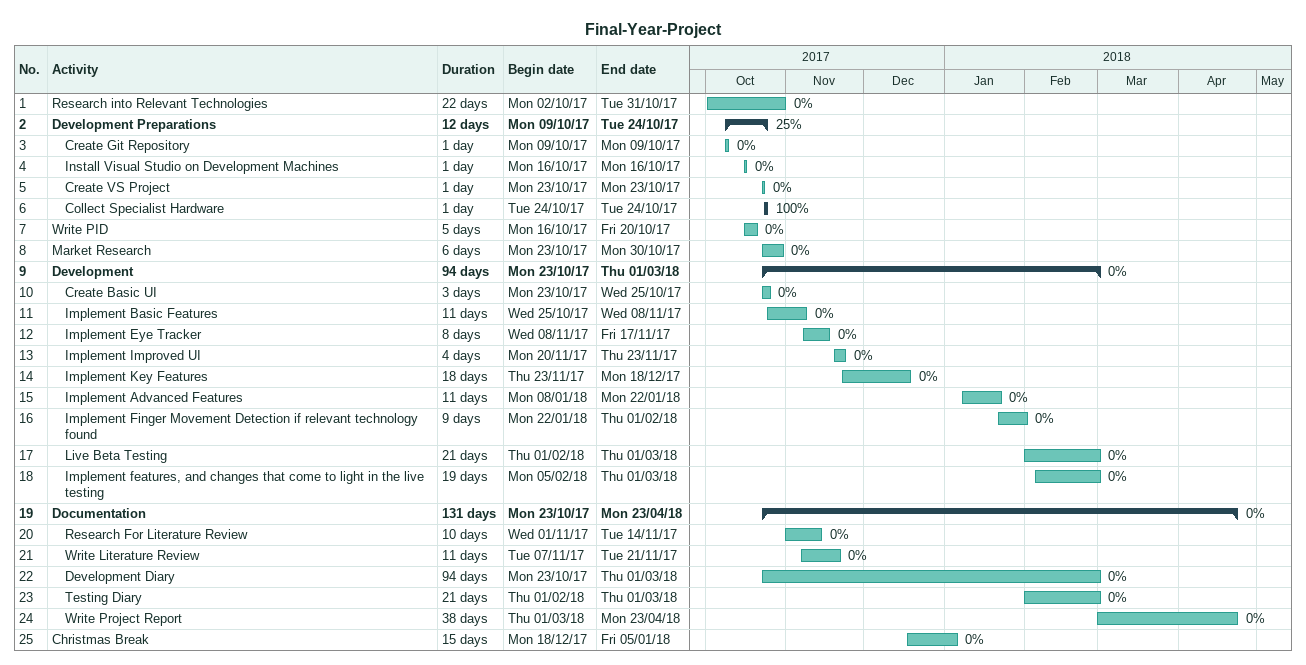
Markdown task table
Final-Year-Project

| ID | Level | Task | Duration | Start | Finish | % complete |
|---|---|---|---|---|---|---|
| 1 | 1 | Research into Relevant Technologies | 22d | 2017-10-02 | 2017-10-31 | 0 |
| 2 | 1 | **Development Preparations** | 12d | 2017-10-09 | 2017-10-24 | 25 |
| 3 | 2 | Create Git Repository | 1d | 2017-10-09 | 2017-10-09 | 0 |
| 4 | 2 | Install Visual Studio on Development Machines | 1d | 2017-10-16 | 2017-10-16 | 0 |
| 5 | 2 | Create VS Project | 1d | 2017-10-23 | 2017-10-23 | 0 |
| 6 | 2 | Collect Specialist Hardware | 1d | 2017-10-24 | 2017-10-24 | 100 |
| 7 | 1 | Write PID | 5d | 2017-10-16 | 2017-10-20 | 0 |
| 8 | 1 | Market Research | 6d | 2017-10-23 | 2017-10-30 | 0 |
| 9 | 1 | **Development** | 94d | 2017-10-23 | 2018-03-01 | 0 |
| 10 | 2 | Create Basic UI | 3d | 2017-10-23 | 2017-10-25 | 0 |
| 11 | 2 | Implement Basic Features | 11d | 2017-10-25 | 2017-11-08 | 0 |
| 12 | 2 | Implement Eye Tracker | 8d | 2017-11-08 | 2017-11-17 | 0 |
| 13 | 2 | Implement Improved UI | 4d | 2017-11-20 | 2017-11-23 | 0 |
| 14 | 2 | Implement Key Features | 18d | 2017-11-23 | 2017-12-18 | 0 |
| 15 | 2 | Implement Advanced Features | 11d | 2018-01-08 | 2018-01-22 | 0 |
| 16 | 2 | Implement Finger Movement Detection if relevant technology found | 9d | 2018-01-22 | 2018-02-01 | 0 |
| 17 | 2 | Live Beta Testing | 21d | 2018-02-01 | 2018-03-01 | 0 |
| 18 | 2 | Implement features, and changes that come to light in the live testing | 19d | 2018-02-05 | 2018-03-01 | 0 |
| 19 | 1 | **Documentation** | 131d | 2017-10-23 | 2018-04-23 | 0 |
| 20 | 2 | Research For Literature Review | 10d | 2017-11-01 | 2017-11-14 | 0 |
| 21 | 2 | Write Literature Review | 11d | 2017-11-07 | 2017-11-21 | 0 |
| 22 | 2 | Development Diary | 94d | 2017-10-23 | 2018-03-01 | 0 |
| 23 | 2 | Testing Diary | 21d | 2018-02-01 | 2018-03-01 | 0 |
| 24 | 2 | Write Project Report | 38d | 2018-03-01 | 2018-04-23 | 0 |
| 25 | 1 | Christmas Break | 15d | 2017-12-18 | 2018-01-05 | 0 |
